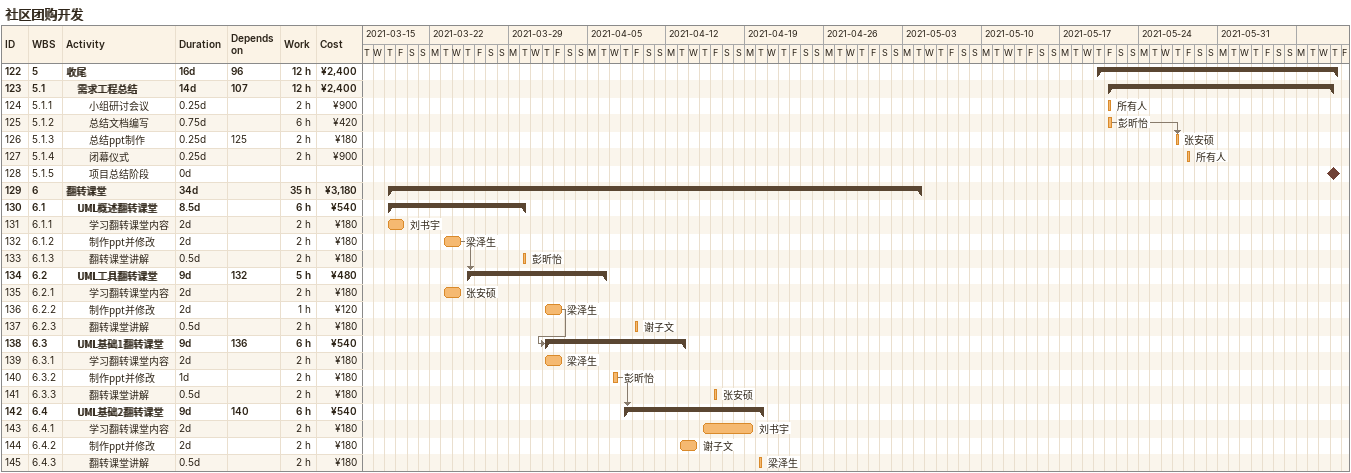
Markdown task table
社区团购开发

| ID | WBS | Task | Duration | Start | Finish | Predecessors | Resources | Work (h) | Cost (¥) |
|---|---|---|---|---|---|---|---|---|---|
| 122 | 5 | **收尾** | 16d | 2021-05-20 | 2021-06-10 | 96 |  | 12 | 2400 |
| 123 | 5.1 | **需求工程总结** | 14d | 2021-05-21 | 2021-06-10 | 107 |  | 12 | 2400 |
| 124 | 5.1.1 | 小组研讨会议 | 0.25d | 2021-05-21 | 2021-05-21 |  | 所有人 | 2 | 900 |
| 125 | 5.1.2 | 总结文档编写 | 0.75d | 2021-05-21 | 2021-05-21 |  | 彭昕怡 | 6 | 420 |
| 126 | 5.1.3 | 总结ppt制作 | 0.25d | 2021-05-27 | 2021-05-27 | 125 | 张安硕 | 2 | 180 |
| 127 | 5.1.4 | 闭幕仪式 | 0.25d | 2021-05-28 | 2021-05-28 |  | 所有人 | 2 | 900 |
| 128 | 5.1.5 | 项目总结阶段 | 0d | 2021-06-10 | 2021-06-10 |  |  |  |  |
| 129 | 6 | **翻转课堂** | 34d | 2021-03-18 | 2021-05-04 |  |  | 35 | 3180 |
| 130 | 6.1 | **UML概述翻转课堂** | 8.5d | 2021-03-18 | 2021-03-30 |  |  | 6 | 540 |
| 131 | 6.1.1 | 学习翻转课堂内容 | 2d | 2021-03-18 | 2021-03-19 |  | 刘书宇 | 2 | 180 |
| 132 | 6.1.2 | 制作ppt并修改 | 2d | 2021-03-23 | 2021-03-24 |  | 梁泽生 | 2 | 180 |
| 133 | 6.1.3 | 翻转课堂讲解 | 0.5d | 2021-03-30 | 2021-03-30 |  | 彭昕怡 | 2 | 180 |
| 134 | 6.2 | **UML工具翻转课堂** | 9d | 2021-03-25 | 2021-04-06 | 132 |  | 5 | 480 |
| 135 | 6.2.1 | 学习翻转课堂内容 | 2d | 2021-03-23 | 2021-03-24 |  | 张安硕 | 2 | 180 |
| 136 | 6.2.2 | 制作ppt并修改 | 2d | 2021-04-01 | 2021-04-02 |  | 梁泽生 | 1 | 120 |
| 137 | 6.2.3 | 翻转课堂讲解 | 0.5d | 2021-04-09 | 2021-04-09 |  | 谢子文 | 2 | 180 |
| 138 | 6.3 | **UML基础1翻转课堂** | 9d | 2021-04-01 | 2021-04-13 | 136 |  | 6 | 540 |
| 139 | 6.3.1 | 学习翻转课堂内容 | 2d | 2021-04-01 | 2021-04-02 |  | 梁泽生 | 2 | 180 |
| 140 | 6.3.2 | 制作ppt并修改 | 1d | 2021-04-07 | 2021-04-07 |  | 彭昕怡 | 2 | 180 |
| 141 | 6.3.3 | 翻转课堂讲解 | 0.5d | 2021-04-16 | 2021-04-16 |  | 张安硕 | 2 | 180 |
| 142 | 6.4 | **UML基础2翻转课堂** | 9d | 2021-04-08 | 2021-04-20 | 140 |  | 6 | 540 |
| 143 | 6.4.1 | 学习翻转课堂内容 | 2d | 2021-04-15 | 2021-04-19 |  | 刘书宇 | 2 | 180 |
| 144 | 6.4.2 | 制作ppt并修改 | 2d | 2021-04-13 | 2021-04-14 |  | 谢子文 | 2 | 180 |
| 145 | 6.4.3 | 翻转课堂讲解 | 0.5d | 2021-04-20 | 2021-04-20 |  | 梁泽生 | 2 | 180 |
